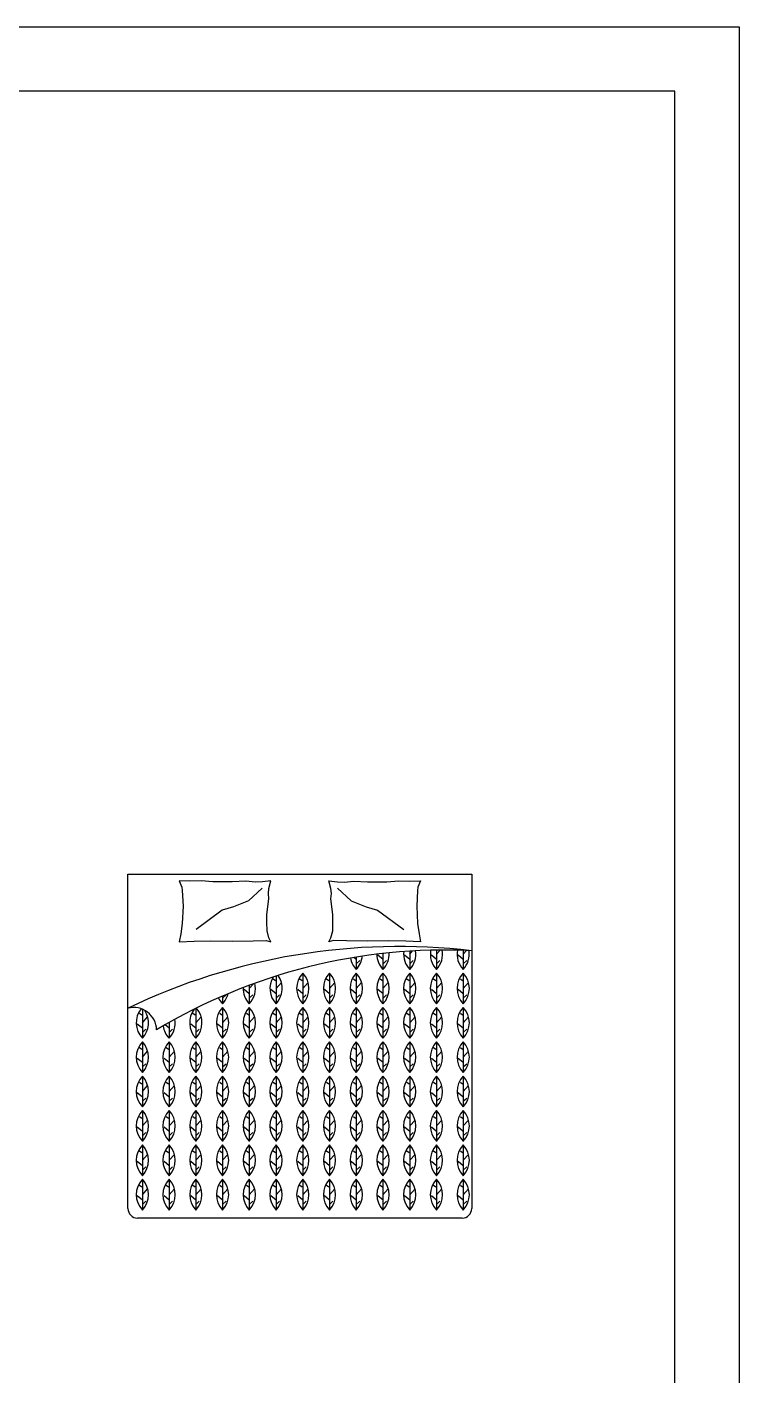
# Model space of a CAD drawing. Header units: inches. Extents: x 11.4 to 53.9, y 13.7 to 38.5.
# Drawn here: x 50.18 to 53.91, y 31.44 to 38.5 of the extents above; entities that cross this region are included whole.
import ezdxf

# ---------------------------------------------------------------- set-up
doc = ezdxf.new("R2010")
doc.units = ezdxf.units.IN
doc.header["$MEASUREMENT"] = 0
doc.layers.add('4', color=4, linetype='Continuous')
doc.layers.add('kadrbm', color=4, linetype='Continuous')

# ---------------------------------------------------------------- blocks, each defined once
blk = doc.blocks.new('kadrbm')
at = {"layer": 'kadrbm', "color": 4}
blk.add_lwpolyline([(0, 0), (0, 24.7972), (21, 24.7972), (21, 0), (0, 0)], close=True, dxfattribs=at)
blk.add_lwpolyline([(20.6631, 0.3257), (20.6631, 24.4603), (0.3369, 24.4603), (0.3369, 0.3257), (20.6631, 0.3257)], dxfattribs=at)

msp = doc.modelspace()

# ---------------------------------------------------------------- linework, layer by layer
at = {"layer": '4'}
for p, q in [((50.7115, 34.0651), (52.5115, 34.0651)), ((50.7115, 32.3151), (50.7115, 34.0651)), ((51.0354, 34.0283), (50.98, 34.0311)), ((50.98, 34.0311), (50.9936, 33.9981)), ((51.0938, 34.0304), (51.0354, 34.0283)), ((51.1554, 34.0263), (51.0938, 34.0304)), ((51.2567, 34.0252), (51.1554, 34.0263)), ((51.3287, 34.0294), (51.2567, 34.0252)), ((51.3788, 34.0242), (51.3287, 34.0294)), ((51.4154, 34.0252), (51.3788, 34.0242)), ((51.46, 34.0311), (51.4154, 34.0252)), ((51.4498, 33.9908), (51.46, 34.0311)), ((51.7631, 34.0311), (51.8077, 34.0252)), ((51.7733, 33.9908), (51.7631, 34.0311)), ((51.8077, 34.0252), (51.8443, 34.0242)), ((51.8443, 34.0242), (51.8944, 34.0294)), ((51.8944, 34.0294), (51.9664, 34.0252)), ((51.9664, 34.0252), (52.0677, 34.0263)), ((52.0677, 34.0263), (52.1293, 34.0304)), ((52.1293, 34.0304), (52.1877, 34.0283)), ((52.1877, 34.0283), (52.2431, 34.0311)), ((52.2431, 34.0311), (52.2295, 33.9981)), ((52.5115, 34.0651), (52.5115, 32.3151)), ((50.9936, 33.9981), (50.9957, 33.9804)), ((50.9957, 33.9804), (50.9999, 33.8979)), ((51.414, 33.9919), (51.3422, 33.9267)), ((51.4467, 33.9647), (51.4498, 33.9908)), ((51.4488, 33.9365), (51.4467, 33.9647)), ((51.7764, 33.9647), (51.7733, 33.9908)), ((51.7743, 33.9365), (51.7764, 33.9647)), ((51.8091, 33.9919), (51.8809, 33.9267)), ((52.2274, 33.9804), (52.2232, 33.8979)), ((52.2295, 33.9981), (52.2274, 33.9804)), ((50.9999, 33.8979), (50.9957, 33.8072)), ((51.2051, 33.8778), (51.0681, 33.7767)), ((51.2639, 33.8941), (51.2051, 33.8778)), ((51.3422, 33.9267), (51.2639, 33.8941)), ((51.4383, 33.8531), (51.4446, 33.8958)), ((51.4446, 33.8958), (51.4488, 33.9365)), ((51.7785, 33.8958), (51.7743, 33.9365)), ((51.7848, 33.8531), (51.7785, 33.8958)), ((51.8809, 33.9267), (51.9592, 33.8941)), ((51.9592, 33.8941), (52.018, 33.8778)), ((52.018, 33.8778), (52.155, 33.7767)), ((52.2232, 33.8979), (52.2274, 33.8072)), ((50.9957, 33.8072), (50.9874, 33.7539)), ((51.4383, 33.8145), (51.4383, 33.8531)), ((51.4394, 33.7686), (51.4383, 33.8145)), ((51.7837, 33.7686), (51.7848, 33.8145)), ((51.7848, 33.8145), (51.7848, 33.8531)), ((52.2274, 33.8072), (52.2357, 33.7539)), ((50.9874, 33.7539), (50.98, 33.7111)), ((51.4498, 33.732), (51.4394, 33.7686)), ((51.7733, 33.732), (51.7837, 33.7686)), ((52.2357, 33.7539), (52.2431, 33.7111)), ((50.98, 33.7111), (51.0573, 33.7143)), ((51.0573, 33.7143), (51.145, 33.7164)), ((51.145, 33.7164), (51.2567, 33.7153)), ((51.2567, 33.7153), (51.3673, 33.7164)), ((51.3673, 33.7164), (51.4352, 33.7185)), ((51.4352, 33.7185), (51.46, 33.7111)), ((51.46, 33.7111), (51.4498, 33.732)), ((51.7631, 33.7111), (51.7733, 33.732)), ((51.7879, 33.7185), (51.7631, 33.7111)), ((51.8558, 33.7164), (51.7879, 33.7185)), ((51.9664, 33.7153), (51.8558, 33.7164)), ((52.0781, 33.7164), (51.9664, 33.7153)), ((52.1658, 33.7143), (52.0781, 33.7164)), ((52.2431, 33.7111), (52.1658, 33.7143)), ((52.3267, 33.6476), (52.3454, 33.6684)), ((52.3267, 33.6682), (52.3267, 33.5669)), ((52.4667, 33.6669), (52.4667, 33.5669)), ((52.4667, 33.6476), (52.4836, 33.6663)), ((51.9068, 33.6188), (51.8939, 33.6296)), ((51.9067, 33.6316), (51.9067, 33.5669)), ((51.9068, 33.5964), (51.9249, 33.6134)), ((52.0468, 33.6188), (52.0201, 33.6412)), ((52.0467, 33.6476), (52.0497, 33.6509)), ((52.0467, 33.6506), (52.0467, 33.5669)), ((52.0468, 33.5964), (52.0649, 33.6134)), ((52.1868, 33.6188), (52.1601, 33.6412)), ((52.1867, 33.6476), (52.2011, 33.6636)), ((52.1867, 33.6628), (52.1867, 33.5669)), ((52.1868, 33.5964), (52.2049, 33.6134)), ((52.3268, 33.6188), (52.3001, 33.6412)), ((52.3268, 33.5964), (52.3449, 33.6134)), ((52.4668, 33.6188), (52.4401, 33.6412)), ((52.4668, 33.5964), (52.4849, 33.6134)), ((51.4867, 33.5322), (51.4867, 33.3869)), ((51.6267, 33.5482), (51.6267, 33.3869)), ((51.7667, 33.5482), (51.7667, 33.3869)), ((51.9067, 33.5482), (51.9067, 33.3869)), ((52.0467, 33.5482), (52.0467, 33.3869)), ((52.1867, 33.5482), (52.1867, 33.3869)), ((52.3267, 33.5482), (52.3267, 33.3869)), ((52.4667, 33.5482), (52.4667, 33.3869)), ((51.3468, 33.4388), (51.3201, 33.4612)), ((51.3467, 33.4676), (51.3688, 33.4922)), ((51.3467, 33.4841), (51.3467, 33.3869)), ((51.4868, 33.4388), (51.4601, 33.4612)), ((51.4836, 33.5071), (51.4718, 33.5156)), ((51.4867, 33.4676), (51.5145, 33.4986)), ((51.6268, 33.4388), (51.6001, 33.4612)), ((51.6236, 33.5071), (51.6118, 33.5156)), ((51.6267, 33.4676), (51.6545, 33.4986)), ((51.7668, 33.4388), (51.7401, 33.4612)), ((51.7636, 33.5071), (51.7518, 33.5156)), ((51.7667, 33.4676), (51.7945, 33.4986)), ((51.9068, 33.4388), (51.8801, 33.4612)), ((51.9036, 33.5071), (51.8918, 33.5156)), ((51.9067, 33.4676), (51.9345, 33.4986)), ((52.0468, 33.4388), (52.0201, 33.4612)), ((52.0436, 33.5071), (52.0318, 33.5156)), ((52.0467, 33.4676), (52.0745, 33.4986)), ((52.1868, 33.4388), (52.1601, 33.4612)), ((52.1836, 33.5071), (52.1718, 33.5156)), ((52.1867, 33.4676), (52.2145, 33.4986)), ((52.3268, 33.4388), (52.3001, 33.4612)), ((52.3236, 33.5071), (52.3118, 33.5156)), ((52.3267, 33.4676), (52.3545, 33.4986)), ((52.4668, 33.4388), (52.4401, 33.4612)), ((52.4636, 33.5071), (52.4518, 33.5156)), ((52.4667, 33.4676), (52.4945, 33.4986)), ((51.2067, 33.4278), (51.2067, 33.3869)), ((51.2068, 33.4164), (51.2249, 33.4334)), ((51.3468, 33.4164), (51.3649, 33.4334)), ((51.4868, 33.4164), (51.5049, 33.4334)), ((51.6268, 33.4164), (51.6449, 33.4334)), ((51.7668, 33.4164), (51.7849, 33.4334)), ((51.9068, 33.4164), (51.9249, 33.4334)), ((52.0468, 33.4164), (52.0649, 33.4334)), ((52.1868, 33.4164), (52.2049, 33.4334)), ((52.3268, 33.4164), (52.3449, 33.4334)), ((52.4668, 33.4164), (52.4849, 33.4334)), ((50.7836, 33.3271), (50.7718, 33.3356)), ((50.7867, 33.3584), (50.7867, 33.2069)), ((50.7867, 33.2876), (50.8145, 33.3186)), ((51.0636, 33.3271), (51.0518, 33.3356)), ((51.0667, 33.3628), (51.0667, 33.2069)), ((51.0667, 33.2876), (51.0945, 33.3186)), ((51.2036, 33.3271), (51.1918, 33.3356)), ((51.2067, 33.3682), (51.2067, 33.2069)), ((51.2067, 33.2876), (51.2345, 33.3186)), ((51.3436, 33.3271), (51.3318, 33.3356)), ((51.3467, 33.3682), (51.3467, 33.2069)), ((51.3467, 33.2876), (51.3745, 33.3186)), ((51.4836, 33.3271), (51.4718, 33.3356)), ((51.4867, 33.3682), (51.4867, 33.2069)), ((51.4867, 33.2876), (51.5145, 33.3186)), ((51.6236, 33.3271), (51.6118, 33.3356)), ((51.6267, 33.3682), (51.6267, 33.2069)), ((51.6267, 33.2876), (51.6545, 33.3186)), ((51.7636, 33.3271), (51.7518, 33.3356)), ((51.7667, 33.3682), (51.7667, 33.2069)), ((51.7667, 33.2876), (51.7945, 33.3186)), ((51.9036, 33.3271), (51.8918, 33.3356)), ((51.9067, 33.3682), (51.9067, 33.2069)), ((51.9067, 33.2876), (51.9345, 33.3186)), ((52.0436, 33.3271), (52.0318, 33.3356)), ((52.0467, 33.3682), (52.0467, 33.2069)), ((52.0467, 33.2876), (52.0745, 33.3186)), ((52.1836, 33.3271), (52.1718, 33.3356)), ((52.1867, 33.3682), (52.1867, 33.2069)), ((52.1867, 33.2876), (52.2145, 33.3186)), ((52.3236, 33.3271), (52.3118, 33.3356)), ((52.3267, 33.3682), (52.3267, 33.2069)), ((52.3267, 33.2876), (52.3545, 33.3186)), ((52.4636, 33.3271), (52.4518, 33.3356)), ((52.4667, 33.3682), (52.4667, 33.2069)), ((52.4667, 33.2876), (52.4945, 33.3186)), ((50.7868, 33.2588), (50.7601, 33.2812)), ((50.7868, 33.2364), (50.8049, 33.2534)), ((50.9268, 33.2588), (50.9056, 33.2765)), ((50.9267, 33.2876), (50.9286, 33.2897)), ((50.9267, 33.2886), (50.9267, 33.2069)), ((50.9268, 33.2364), (50.9449, 33.2534)), ((51.0668, 33.2588), (51.0401, 33.2812)), ((51.0668, 33.2364), (51.0849, 33.2534)), ((51.2068, 33.2588), (51.1801, 33.2812)), ((51.2068, 33.2364), (51.2249, 33.2534)), ((51.3468, 33.2588), (51.3201, 33.2812)), ((51.3468, 33.2364), (51.3649, 33.2534)), ((51.4868, 33.2588), (51.4601, 33.2812)), ((51.4868, 33.2364), (51.5049, 33.2534)), ((51.6268, 33.2588), (51.6001, 33.2812)), ((51.6268, 33.2364), (51.6449, 33.2534)), ((51.7668, 33.2588), (51.7401, 33.2812)), ((51.7668, 33.2364), (51.7849, 33.2534)), ((51.9068, 33.2588), (51.8801, 33.2812)), ((51.9068, 33.2364), (51.9249, 33.2534)), ((52.0468, 33.2588), (52.0201, 33.2812)), ((52.0468, 33.2364), (52.0649, 33.2534)), ((52.1868, 33.2588), (52.1601, 33.2812)), ((52.1868, 33.2364), (52.2049, 33.2534)), ((52.3268, 33.2588), (52.3001, 33.2812)), ((52.3268, 33.2364), (52.3449, 33.2534)), ((52.4668, 33.2588), (52.4401, 33.2812)), ((52.4668, 33.2364), (52.4849, 33.2534)), ((50.7867, 33.1882), (50.7867, 33.0269)), ((50.9267, 33.1882), (50.9267, 33.0269)), ((51.0667, 33.1882), (51.0667, 33.0269)), ((51.2067, 33.1882), (51.2067, 33.0269)), ((51.3467, 33.1882), (51.3467, 33.0269)), ((51.4867, 33.1882), (51.4867, 33.0269)), ((51.6267, 33.1882), (51.6267, 33.0269)), ((51.7667, 33.1882), (51.7667, 33.0269)), ((51.9067, 33.1882), (51.9067, 33.0269)), ((52.0467, 33.1882), (52.0467, 33.0269)), ((52.1867, 33.1882), (52.1867, 33.0269)), ((52.3267, 33.1882), (52.3267, 33.0269)), ((52.4667, 33.1882), (52.4667, 33.0269)), ((50.7868, 33.0788), (50.7601, 33.1012)), ((50.7836, 33.1471), (50.7718, 33.1556)), ((50.7867, 33.1076), (50.8145, 33.1386)), ((50.9268, 33.0788), (50.9001, 33.1012)), ((50.9236, 33.1471), (50.9118, 33.1556)), ((50.9267, 33.1076), (50.9545, 33.1386)), ((51.0668, 33.0788), (51.0401, 33.1012)), ((51.0636, 33.1471), (51.0518, 33.1556)), ((51.0667, 33.1076), (51.0945, 33.1386)), ((51.2068, 33.0788), (51.1801, 33.1012)), ((51.2036, 33.1471), (51.1918, 33.1556)), ((51.2067, 33.1076), (51.2345, 33.1386)), ((51.3468, 33.0788), (51.3201, 33.1012)), ((51.3436, 33.1471), (51.3318, 33.1556)), ((51.3467, 33.1076), (51.3745, 33.1386)), ((51.4868, 33.0788), (51.4601, 33.1012)), ((51.4836, 33.1471), (51.4718, 33.1556)), ((51.4867, 33.1076), (51.5145, 33.1386)), ((51.6268, 33.0788), (51.6001, 33.1012)), ((51.6236, 33.1471), (51.6118, 33.1556)), ((51.6267, 33.1076), (51.6545, 33.1386)), ((51.7668, 33.0788), (51.7401, 33.1012)), ((51.7636, 33.1471), (51.7518, 33.1556)), ((51.7667, 33.1076), (51.7945, 33.1386)), ((51.9068, 33.0788), (51.8801, 33.1012)), ((51.9036, 33.1471), (51.8918, 33.1556)), ((51.9067, 33.1076), (51.9345, 33.1386)), ((52.0468, 33.0788), (52.0201, 33.1012)), ((52.0436, 33.1471), (52.0318, 33.1556)), ((52.0467, 33.1076), (52.0745, 33.1386)), ((52.1868, 33.0788), (52.1601, 33.1012)), ((52.1836, 33.1471), (52.1718, 33.1556)), ((52.1867, 33.1076), (52.2145, 33.1386)), ((52.3268, 33.0788), (52.3001, 33.1012)), ((52.3236, 33.1471), (52.3118, 33.1556)), ((52.3267, 33.1076), (52.3545, 33.1386)), ((52.4668, 33.0788), (52.4401, 33.1012)), ((52.4636, 33.1471), (52.4518, 33.1556)), ((52.4667, 33.1076), (52.4945, 33.1386)), ((50.7868, 33.0564), (50.8049, 33.0734)), ((50.9268, 33.0564), (50.9449, 33.0734)), ((51.0668, 33.0564), (51.0849, 33.0734)), ((51.2068, 33.0564), (51.2249, 33.0734)), ((51.3468, 33.0564), (51.3649, 33.0734)), ((51.4868, 33.0564), (51.5049, 33.0734)), ((51.6268, 33.0564), (51.6449, 33.0734)), ((51.7668, 33.0564), (51.7849, 33.0734)), ((51.9068, 33.0564), (51.9249, 33.0734)), ((52.0468, 33.0564), (52.0649, 33.0734)), ((52.1868, 33.0564), (52.2049, 33.0734)), ((52.3268, 33.0564), (52.3449, 33.0734)), ((52.4668, 33.0564), (52.4849, 33.0734)), ((50.7836, 32.9671), (50.7718, 32.9756)), ((50.7867, 33.0082), (50.7867, 32.8469)), ((50.9236, 32.9671), (50.9118, 32.9756)), ((50.9267, 33.0082), (50.9267, 32.8469)), ((51.0636, 32.9671), (51.0518, 32.9756)), ((51.0667, 33.0082), (51.0667, 32.8469)), ((51.2036, 32.9671), (51.1918, 32.9756)), ((51.2067, 33.0082), (51.2067, 32.8469)), ((51.3436, 32.9671), (51.3318, 32.9756)), ((51.3467, 33.0082), (51.3467, 32.8469)), ((51.4836, 32.9671), (51.4718, 32.9756)), ((51.4867, 33.0082), (51.4867, 32.8469)), ((51.6236, 32.9671), (51.6118, 32.9756)), ((51.6267, 33.0082), (51.6267, 32.8469)), ((51.7636, 32.9671), (51.7518, 32.9756)), ((51.7667, 33.0082), (51.7667, 32.8469)), ((51.9036, 32.9671), (51.8918, 32.9756)), ((51.9067, 33.0082), (51.9067, 32.8469)), ((52.0436, 32.9671), (52.0318, 32.9756)), ((52.0467, 33.0082), (52.0467, 32.8469)), ((52.1836, 32.9671), (52.1718, 32.9756)), ((52.1867, 33.0082), (52.1867, 32.8469)), ((52.3236, 32.9671), (52.3118, 32.9756)), ((52.3267, 33.0082), (52.3267, 32.8469)), ((52.4636, 32.9671), (52.4518, 32.9756)), ((52.4667, 33.0082), (52.4667, 32.8469)), ((50.7868, 32.8988), (50.7601, 32.9212)), ((50.7867, 32.9276), (50.8145, 32.9586)), ((50.7868, 32.8764), (50.8049, 32.8934)), ((50.9268, 32.8988), (50.9001, 32.9212)), ((50.9267, 32.9276), (50.9545, 32.9586)), ((50.9268, 32.8764), (50.9449, 32.8934)), ((51.0668, 32.8988), (51.0401, 32.9212)), ((51.0667, 32.9276), (51.0945, 32.9586)), ((51.0668, 32.8764), (51.0849, 32.8934)), ((51.2068, 32.8988), (51.1801, 32.9212)), ((51.2067, 32.9276), (51.2345, 32.9586)), ((51.2068, 32.8764), (51.2249, 32.8934)), ((51.3468, 32.8988), (51.3201, 32.9212)), ((51.3467, 32.9276), (51.3745, 32.9586)), ((51.3468, 32.8764), (51.3649, 32.8934)), ((51.4868, 32.8988), (51.4601, 32.9212)), ((51.4867, 32.9276), (51.5145, 32.9586)), ((51.4868, 32.8764), (51.5049, 32.8934)), ((51.6268, 32.8988), (51.6001, 32.9212)), ((51.6267, 32.9276), (51.6545, 32.9586)), ((51.6268, 32.8764), (51.6449, 32.8934)), ((51.7668, 32.8988), (51.7401, 32.9212)), ((51.7667, 32.9276), (51.7945, 32.9586)), ((51.7668, 32.8764), (51.7849, 32.8934)), ((51.9068, 32.8988), (51.8801, 32.9212)), ((51.9067, 32.9276), (51.9345, 32.9586)), ((51.9068, 32.8764), (51.9249, 32.8934)), ((52.0468, 32.8988), (52.0201, 32.9212)), ((52.0467, 32.9276), (52.0745, 32.9586)), ((52.0468, 32.8764), (52.0649, 32.8934)), ((52.1868, 32.8988), (52.1601, 32.9212)), ((52.1867, 32.9276), (52.2145, 32.9586)), ((52.1868, 32.8764), (52.2049, 32.8934)), ((52.3268, 32.8988), (52.3001, 32.9212)), ((52.3267, 32.9276), (52.3545, 32.9586)), ((52.3268, 32.8764), (52.3449, 32.8934)), ((52.4668, 32.8988), (52.4401, 32.9212)), ((52.4667, 32.9276), (52.4945, 32.9586)), ((52.4668, 32.8764), (52.4849, 32.8934)), ((50.7867, 32.8282), (50.7867, 32.6669)), ((50.9267, 32.8282), (50.9267, 32.6669)), ((51.0667, 32.8282), (51.0667, 32.6669)), ((51.2067, 32.8282), (51.2067, 32.6669)), ((51.3467, 32.8282), (51.3467, 32.6669)), ((51.4867, 32.8282), (51.4867, 32.6669)), ((51.6267, 32.8282), (51.6267, 32.6669)), ((51.7667, 32.8282), (51.7667, 32.6669)), ((51.9067, 32.8282), (51.9067, 32.6669)), ((52.0467, 32.8282), (52.0467, 32.6669)), ((52.1867, 32.8282), (52.1867, 32.6669)), ((52.3267, 32.8282), (52.3267, 32.6669)), ((52.4667, 32.8282), (52.4667, 32.6669)), ((50.7836, 32.7871), (50.7718, 32.7956)), ((50.7867, 32.7476), (50.8145, 32.7786)), ((50.9236, 32.7871), (50.9118, 32.7956)), ((50.9267, 32.7476), (50.9545, 32.7786)), ((51.0636, 32.7871), (51.0518, 32.7956)), ((51.0667, 32.7476), (51.0945, 32.7786)), ((51.2036, 32.7871), (51.1918, 32.7956)), ((51.2067, 32.7476), (51.2345, 32.7786)), ((51.3436, 32.7871), (51.3318, 32.7956)), ((51.3467, 32.7476), (51.3745, 32.7786)), ((51.4836, 32.7871), (51.4718, 32.7956)), ((51.4867, 32.7476), (51.5145, 32.7786)), ((51.6236, 32.7871), (51.6118, 32.7956)), ((51.6267, 32.7476), (51.6545, 32.7786)), ((51.7636, 32.7871), (51.7518, 32.7956)), ((51.7667, 32.7476), (51.7945, 32.7786)), ((51.9036, 32.7871), (51.8918, 32.7956)), ((51.9067, 32.7476), (51.9345, 32.7786)), ((52.0436, 32.7871), (52.0318, 32.7956)), ((52.0467, 32.7476), (52.0745, 32.7786)), ((52.1836, 32.7871), (52.1718, 32.7956)), ((52.1867, 32.7476), (52.2145, 32.7786)), ((52.3236, 32.7871), (52.3118, 32.7956)), ((52.3267, 32.7476), (52.3545, 32.7786)), ((52.4636, 32.7871), (52.4518, 32.7956)), ((52.4667, 32.7476), (52.4945, 32.7786)), ((50.7868, 32.7188), (50.7601, 32.7412)), ((50.7868, 32.6964), (50.8049, 32.7134)), ((50.9268, 32.7188), (50.9001, 32.7412)), ((50.9268, 32.6964), (50.9449, 32.7134)), ((51.0668, 32.7188), (51.0401, 32.7412)), ((51.0668, 32.6964), (51.0849, 32.7134)), ((51.2068, 32.7188), (51.1801, 32.7412)), ((51.2068, 32.6964), (51.2249, 32.7134)), ((51.3468, 32.7188), (51.3201, 32.7412)), ((51.3468, 32.6964), (51.3649, 32.7134)), ((51.4868, 32.7188), (51.4601, 32.7412)), ((51.4868, 32.6964), (51.5049, 32.7134)), ((51.6268, 32.7188), (51.6001, 32.7412)), ((51.6268, 32.6964), (51.6449, 32.7134)), ((51.7668, 32.7188), (51.7401, 32.7412)), ((51.7668, 32.6964), (51.7849, 32.7134)), ((51.9068, 32.7188), (51.8801, 32.7412)), ((51.9068, 32.6964), (51.9249, 32.7134)), ((52.0468, 32.7188), (52.0201, 32.7412)), ((52.0468, 32.6964), (52.0649, 32.7134)), ((52.1868, 32.7188), (52.1601, 32.7412)), ((52.1868, 32.6964), (52.2049, 32.7134)), ((52.3268, 32.7188), (52.3001, 32.7412)), ((52.3268, 32.6964), (52.3449, 32.7134)), ((52.4668, 32.7188), (52.4401, 32.7412)), ((52.4668, 32.6964), (52.4849, 32.7134)), ((50.7836, 32.6071), (50.7718, 32.6156)), ((50.7867, 32.6482), (50.7867, 32.4869)), ((50.9236, 32.6071), (50.9118, 32.6156)), ((50.9267, 32.6482), (50.9267, 32.4869)), ((51.0636, 32.6071), (51.0518, 32.6156)), ((51.0667, 32.6482), (51.0667, 32.4869)), ((51.2036, 32.6071), (51.1918, 32.6156)), ((51.2067, 32.6482), (51.2067, 32.4869)), ((51.3436, 32.6071), (51.3318, 32.6156)), ((51.3467, 32.6482), (51.3467, 32.4869)), ((51.4836, 32.6071), (51.4718, 32.6156)), ((51.4867, 32.6482), (51.4867, 32.4869)), ((51.6236, 32.6071), (51.6118, 32.6156)), ((51.6267, 32.6482), (51.6267, 32.4869)), ((51.7636, 32.6071), (51.7518, 32.6156)), ((51.7667, 32.6482), (51.7667, 32.4869)), ((51.9036, 32.6071), (51.8918, 32.6156)), ((51.9067, 32.6482), (51.9067, 32.4869)), ((52.0436, 32.6071), (52.0318, 32.6156)), ((52.0467, 32.6482), (52.0467, 32.4869)), ((52.1836, 32.6071), (52.1718, 32.6156)), ((52.1867, 32.6482), (52.1867, 32.4869)), ((52.3236, 32.6071), (52.3118, 32.6156)), ((52.3267, 32.6482), (52.3267, 32.4869)), ((52.4636, 32.6071), (52.4518, 32.6156)), ((52.4667, 32.6482), (52.4667, 32.4869)), ((50.7868, 32.5388), (50.7601, 32.5612)), ((50.7867, 32.5676), (50.8145, 32.5986)), ((50.9268, 32.5388), (50.9001, 32.5612)), ((50.9267, 32.5676), (50.9545, 32.5986)), ((51.0668, 32.5388), (51.0401, 32.5612)), ((51.0667, 32.5676), (51.0945, 32.5986)), ((51.2068, 32.5388), (51.1801, 32.5612)), ((51.2067, 32.5676), (51.2345, 32.5986)), ((51.3468, 32.5388), (51.3201, 32.5612)), ((51.3467, 32.5676), (51.3745, 32.5986)), ((51.4868, 32.5388), (51.4601, 32.5612)), ((51.4867, 32.5676), (51.5145, 32.5986)), ((51.6268, 32.5388), (51.6001, 32.5612)), ((51.6267, 32.5676), (51.6545, 32.5986)), ((51.7668, 32.5388), (51.7401, 32.5612)), ((51.7667, 32.5676), (51.7945, 32.5986)), ((51.9068, 32.5388), (51.8801, 32.5612)), ((51.9067, 32.5676), (51.9345, 32.5986)), ((52.0468, 32.5388), (52.0201, 32.5612)), ((52.0467, 32.5676), (52.0745, 32.5986)), ((52.1868, 32.5388), (52.1601, 32.5612)), ((52.1867, 32.5676), (52.2145, 32.5986)), ((52.3268, 32.5388), (52.3001, 32.5612)), ((52.3267, 32.5676), (52.3545, 32.5986)), ((52.4668, 32.5388), (52.4401, 32.5612)), ((52.4667, 32.5676), (52.4945, 32.5986)), ((50.7867, 32.4682), (50.7867, 32.3069)), ((50.7868, 32.5164), (50.8049, 32.5334)), ((50.9267, 32.4682), (50.9267, 32.3069)), ((50.9268, 32.5164), (50.9449, 32.5334)), ((51.0667, 32.4682), (51.0667, 32.3069)), ((51.0668, 32.5164), (51.0849, 32.5334)), ((51.2067, 32.4682), (51.2067, 32.3069)), ((51.2068, 32.5164), (51.2249, 32.5334)), ((51.3467, 32.4682), (51.3467, 32.3069)), ((51.3468, 32.5164), (51.3649, 32.5334)), ((51.4867, 32.4682), (51.4867, 32.3069)), ((51.4868, 32.5164), (51.5049, 32.5334)), ((51.6267, 32.4682), (51.6267, 32.3069)), ((51.6268, 32.5164), (51.6449, 32.5334)), ((51.7667, 32.4682), (51.7667, 32.3069)), ((51.7668, 32.5164), (51.7849, 32.5334)), ((51.9067, 32.4682), (51.9067, 32.3069)), ((51.9068, 32.5164), (51.9249, 32.5334)), ((52.0467, 32.4682), (52.0467, 32.3069)), ((52.0468, 32.5164), (52.0649, 32.5334)), ((52.1867, 32.4682), (52.1867, 32.3069)), ((52.1868, 32.5164), (52.2049, 32.5334)), ((52.3267, 32.4682), (52.3267, 32.3069)), ((52.3268, 32.5164), (52.3449, 32.5334)), ((52.4667, 32.4682), (52.4667, 32.3069)), ((52.4668, 32.5164), (52.4849, 32.5334)), ((50.7836, 32.4271), (50.7718, 32.4356)), ((50.7867, 32.3876), (50.8145, 32.4186)), ((50.9236, 32.4271), (50.9118, 32.4356)), ((50.9267, 32.3876), (50.9545, 32.4186)), ((51.0636, 32.4271), (51.0518, 32.4356)), ((51.0667, 32.3876), (51.0945, 32.4186)), ((51.2036, 32.4271), (51.1918, 32.4356)), ((51.2067, 32.3876), (51.2345, 32.4186)), ((51.3436, 32.4271), (51.3318, 32.4356)), ((51.3467, 32.3876), (51.3745, 32.4186)), ((51.4836, 32.4271), (51.4718, 32.4356)), ((51.4867, 32.3876), (51.5145, 32.4186)), ((51.6236, 32.4271), (51.6118, 32.4356)), ((51.6267, 32.3876), (51.6545, 32.4186)), ((51.7636, 32.4271), (51.7518, 32.4356)), ((51.7667, 32.3876), (51.7945, 32.4186)), ((51.9036, 32.4271), (51.8918, 32.4356)), ((51.9067, 32.3876), (51.9345, 32.4186)), ((52.0436, 32.4271), (52.0318, 32.4356)), ((52.0467, 32.3876), (52.0745, 32.4186)), ((52.1836, 32.4271), (52.1718, 32.4356)), ((52.1867, 32.3876), (52.2145, 32.4186)), ((52.3236, 32.4271), (52.3118, 32.4356)), ((52.3267, 32.3876), (52.3545, 32.4186)), ((52.4636, 32.4271), (52.4518, 32.4356)), ((52.4667, 32.3876), (52.4945, 32.4186)), ((50.7868, 32.3588), (50.7601, 32.3812)), ((50.7868, 32.3364), (50.8049, 32.3534)), ((50.9268, 32.3588), (50.9001, 32.3812)), ((50.9268, 32.3364), (50.9449, 32.3534)), ((51.0668, 32.3588), (51.0401, 32.3812)), ((51.0668, 32.3364), (51.0849, 32.3534)), ((51.2068, 32.3588), (51.1801, 32.3812)), ((51.2068, 32.3364), (51.2249, 32.3534)), ((51.3468, 32.3588), (51.3201, 32.3812)), ((51.3468, 32.3364), (51.3649, 32.3534)), ((51.4868, 32.3588), (51.4601, 32.3812)), ((51.4868, 32.3364), (51.5049, 32.3534)), ((51.6268, 32.3588), (51.6001, 32.3812)), ((51.6268, 32.3364), (51.6449, 32.3534)), ((51.7668, 32.3588), (51.7401, 32.3812)), ((51.7668, 32.3364), (51.7849, 32.3534)), ((51.9068, 32.3588), (51.8801, 32.3812)), ((51.9068, 32.3364), (51.9249, 32.3534)), ((52.0468, 32.3588), (52.0201, 32.3812)), ((52.0468, 32.3364), (52.0649, 32.3534)), ((52.1868, 32.3588), (52.1601, 32.3812)), ((52.1868, 32.3364), (52.2049, 32.3534)), ((52.3268, 32.3588), (52.3001, 32.3812)), ((52.3268, 32.3364), (52.3449, 32.3534)), ((52.4668, 32.3588), (52.4401, 32.3812)), ((52.4668, 32.3364), (52.4849, 32.3534)), ((52.4615, 32.2651), (50.7615, 32.2651))]:
    msp.add_line(p, q, dxfattribs=at)
for centre, radius, start, end in [((52.1324, 30.4003), 3.2868, 83.37529, 115.61275), ((52.3704, 30.7355), 2.933, 87.24162, 120.96008), ((52.4114, 33.6476), 0.1169, 170.14854, 223.60282), ((52.242, 33.6476), 0.1169, 316.39718, 10.30395), ((52.5514, 33.6476), 0.1169, 170.04849, 223.60282), ((52.382, 33.6476), 0.1169, 316.39718, 8.94884), ((51.9914, 33.6476), 0.1169, 190.32934, 223.60282), ((51.822, 33.6476), 0.1169, 316.39718, 354.58303), ((52.1314, 33.6476), 0.1169, 180.35976, 223.60282), ((51.962, 33.6476), 0.1169, 316.39718, 3.1435), ((52.2714, 33.6476), 0.1169, 173.59798, 223.60282), ((52.102, 33.6476), 0.1169, 316.39718, 8.34423), ((51.5714, 33.4676), 0.1169, 149.37671, 223.60282), ((51.402, 33.4676), 0.1169, 316.39718, 35.52651), ((51.7114, 33.4676), 0.1169, 136.39718, 223.60282), ((51.542, 33.4676), 0.1169, 316.39718, 43.60282), ((51.8514, 33.4676), 0.1169, 136.39718, 223.60282), ((51.682, 33.4676), 0.1169, 316.39718, 43.60282), ((51.9914, 33.4676), 0.1169, 136.39718, 223.60282), ((51.822, 33.4676), 0.1169, 316.39718, 43.60282), ((52.1314, 33.4676), 0.1169, 136.39718, 223.60282), ((51.962, 33.4676), 0.1169, 316.39718, 43.60282), ((52.2714, 33.4676), 0.1169, 136.39718, 223.60282), ((52.102, 33.4676), 0.1169, 316.39718, 43.60282), ((52.4114, 33.4676), 0.1169, 136.39718, 223.60282), ((52.242, 33.4676), 0.1169, 316.39718, 43.60282), ((52.5514, 33.4676), 0.1169, 136.39718, 223.60282), ((52.382, 33.4676), 0.1169, 316.39718, 43.60282), ((51.4314, 33.4676), 0.1169, 177.89437, 223.60282), ((51.262, 33.4676), 0.1169, 316.39718, 13.42406), ((51.2914, 33.4676), 0.1169, 204.85671, 223.60282), ((51.122, 33.4676), 0.1169, 316.39718, 346.42618), ((50.7405, 33.2464), 0.1212, 1.99551, 103.79984), ((50.8714, 33.2876), 0.1169, 141.18458, 223.60282), ((50.702, 33.2876), 0.1169, 316.39718, 33.59572), ((51.1514, 33.2876), 0.1169, 142.43797, 223.60282), ((50.982, 33.2876), 0.1169, 316.39718, 41.15154), ((51.2914, 33.2876), 0.1169, 136.39718, 223.60282), ((51.122, 33.2876), 0.1169, 316.39718, 43.60282), ((51.4314, 33.2876), 0.1169, 136.39718, 223.60282), ((51.262, 33.2876), 0.1169, 316.39718, 43.60282), ((51.5714, 33.2876), 0.1169, 136.39718, 223.60282), ((51.402, 33.2876), 0.1169, 316.39718, 43.60282), ((51.7114, 33.2876), 0.1169, 136.39718, 223.60282), ((51.542, 33.2876), 0.1169, 316.39718, 43.60282), ((51.8514, 33.2876), 0.1169, 136.39718, 223.60282), ((51.682, 33.2876), 0.1169, 316.39718, 43.60282), ((51.9914, 33.2876), 0.1169, 136.39718, 223.60282), ((51.822, 33.2876), 0.1169, 316.39718, 43.60282), ((52.1314, 33.2876), 0.1169, 136.39718, 223.60282), ((51.962, 33.2876), 0.1169, 316.39718, 43.60282), ((52.2714, 33.2876), 0.1169, 136.39718, 223.60282), ((52.102, 33.2876), 0.1169, 316.39718, 43.60282), ((52.4114, 33.2876), 0.1169, 136.39718, 223.60282), ((52.242, 33.2876), 0.1169, 316.39718, 43.60282), ((52.5514, 33.2876), 0.1169, 136.39718, 223.60282), ((52.382, 33.2876), 0.1169, 316.39718, 43.60282), ((51.0114, 33.2876), 0.1169, 188.25084, 223.60282), ((50.842, 33.2876), 0.1169, 316.39718, 8.96207), ((50.8714, 33.1076), 0.1169, 136.39718, 223.60282), ((50.702, 33.1076), 0.1169, 316.39718, 43.60282), ((51.0114, 33.1076), 0.1169, 136.39718, 223.60282), ((50.842, 33.1076), 0.1169, 316.39718, 43.60282), ((51.1514, 33.1076), 0.1169, 136.39718, 223.60282), ((50.982, 33.1076), 0.1169, 316.39718, 43.60282), ((51.2914, 33.1076), 0.1169, 136.39718, 223.60282), ((51.122, 33.1076), 0.1169, 316.39718, 43.60282), ((51.4314, 33.1076), 0.1169, 136.39718, 223.60282), ((51.262, 33.1076), 0.1169, 316.39718, 43.60282), ((51.5714, 33.1076), 0.1169, 136.39718, 223.60282), ((51.402, 33.1076), 0.1169, 316.39718, 43.60282), ((51.7114, 33.1076), 0.1169, 136.39718, 223.60282), ((51.542, 33.1076), 0.1169, 316.39718, 43.60282), ((51.8514, 33.1076), 0.1169, 136.39718, 223.60282), ((51.682, 33.1076), 0.1169, 316.39718, 43.60282), ((51.9914, 33.1076), 0.1169, 136.39718, 223.60282), ((51.822, 33.1076), 0.1169, 316.39718, 43.60282), ((52.1314, 33.1076), 0.1169, 136.39718, 223.60282), ((51.962, 33.1076), 0.1169, 316.39718, 43.60282), ((52.2714, 33.1076), 0.1169, 136.39718, 223.60282), ((52.102, 33.1076), 0.1169, 316.39718, 43.60282), ((52.4114, 33.1076), 0.1169, 136.39718, 223.60282), ((52.242, 33.1076), 0.1169, 316.39718, 43.60282), ((52.5514, 33.1076), 0.1169, 136.39718, 223.60282), ((52.382, 33.1076), 0.1169, 316.39718, 43.60282), ((50.8714, 32.9276), 0.1169, 136.39718, 223.60282), ((50.702, 32.9276), 0.1169, 316.39718, 43.60282), ((51.0114, 32.9276), 0.1169, 136.39718, 223.60282), ((50.842, 32.9276), 0.1169, 316.39718, 43.60282), ((51.1514, 32.9276), 0.1169, 136.39718, 223.60282), ((50.982, 32.9276), 0.1169, 316.39718, 43.60282), ((51.2914, 32.9276), 0.1169, 136.39718, 223.60282), ((51.122, 32.9276), 0.1169, 316.39718, 43.60282), ((51.4314, 32.9276), 0.1169, 136.39718, 223.60282), ((51.262, 32.9276), 0.1169, 316.39718, 43.60282), ((51.5714, 32.9276), 0.1169, 136.39718, 223.60282), ((51.402, 32.9276), 0.1169, 316.39718, 43.60282), ((51.7114, 32.9276), 0.1169, 136.39718, 223.60282), ((51.542, 32.9276), 0.1169, 316.39718, 43.60282), ((51.8514, 32.9276), 0.1169, 136.39718, 223.60282), ((51.682, 32.9276), 0.1169, 316.39718, 43.60282), ((51.9914, 32.9276), 0.1169, 136.39718, 223.60282), ((51.822, 32.9276), 0.1169, 316.39718, 43.60282), ((52.1314, 32.9276), 0.1169, 136.39718, 223.60282), ((51.962, 32.9276), 0.1169, 316.39718, 43.60282), ((52.2714, 32.9276), 0.1169, 136.39718, 223.60282), ((52.102, 32.9276), 0.1169, 316.39718, 43.60282), ((52.4114, 32.9276), 0.1169, 136.39718, 223.60282), ((52.242, 32.9276), 0.1169, 316.39718, 43.60282), ((52.5514, 32.9276), 0.1169, 136.39718, 223.60282), ((52.382, 32.9276), 0.1169, 316.39718, 43.60282), ((50.8714, 32.7476), 0.1169, 136.39718, 223.60282), ((50.702, 32.7476), 0.1169, 316.39718, 43.60282), ((51.0114, 32.7476), 0.1169, 136.39718, 223.60282), ((50.842, 32.7476), 0.1169, 316.39718, 43.60282), ((51.1514, 32.7476), 0.1169, 136.39718, 223.60282), ((50.982, 32.7476), 0.1169, 316.39718, 43.60282), ((51.2914, 32.7476), 0.1169, 136.39718, 223.60282), ((51.122, 32.7476), 0.1169, 316.39718, 43.60282), ((51.4314, 32.7476), 0.1169, 136.39718, 223.60282), ((51.262, 32.7476), 0.1169, 316.39718, 43.60282), ((51.5714, 32.7476), 0.1169, 136.39718, 223.60282), ((51.402, 32.7476), 0.1169, 316.39718, 43.60282), ((51.7114, 32.7476), 0.1169, 136.39718, 223.60282), ((51.542, 32.7476), 0.1169, 316.39718, 43.60282), ((51.8514, 32.7476), 0.1169, 136.39718, 223.60282), ((51.682, 32.7476), 0.1169, 316.39718, 43.60282), ((51.9914, 32.7476), 0.1169, 136.39718, 223.60282), ((51.822, 32.7476), 0.1169, 316.39718, 43.60282), ((52.1314, 32.7476), 0.1169, 136.39718, 223.60282), ((51.962, 32.7476), 0.1169, 316.39718, 43.60282), ((52.2714, 32.7476), 0.1169, 136.39718, 223.60282), ((52.102, 32.7476), 0.1169, 316.39718, 43.60282), ((52.4114, 32.7476), 0.1169, 136.39718, 223.60282), ((52.242, 32.7476), 0.1169, 316.39718, 43.60282), ((52.5514, 32.7476), 0.1169, 136.39718, 223.60282), ((52.382, 32.7476), 0.1169, 316.39718, 43.60282), ((50.8714, 32.5676), 0.1169, 136.39718, 223.60282), ((50.702, 32.5676), 0.1169, 316.39718, 43.60282), ((51.0114, 32.5676), 0.1169, 136.39718, 223.60282), ((50.842, 32.5676), 0.1169, 316.39718, 43.60282), ((51.1514, 32.5676), 0.1169, 136.39718, 223.60282), ((50.982, 32.5676), 0.1169, 316.39718, 43.60282), ((51.2914, 32.5676), 0.1169, 136.39718, 223.60282), ((51.122, 32.5676), 0.1169, 316.39718, 43.60282), ((51.4314, 32.5676), 0.1169, 136.39718, 223.60282), ((51.262, 32.5676), 0.1169, 316.39718, 43.60282), ((51.5714, 32.5676), 0.1169, 136.39718, 223.60282), ((51.402, 32.5676), 0.1169, 316.39718, 43.60282), ((51.7114, 32.5676), 0.1169, 136.39718, 223.60282), ((51.542, 32.5676), 0.1169, 316.39718, 43.60282), ((51.8514, 32.5676), 0.1169, 136.39718, 223.60282), ((51.682, 32.5676), 0.1169, 316.39718, 43.60282), ((51.9914, 32.5676), 0.1169, 136.39718, 223.60282), ((51.822, 32.5676), 0.1169, 316.39718, 43.60282), ((52.1314, 32.5676), 0.1169, 136.39718, 223.60282), ((51.962, 32.5676), 0.1169, 316.39718, 43.60282), ((52.2714, 32.5676), 0.1169, 136.39718, 223.60282), ((52.102, 32.5676), 0.1169, 316.39718, 43.60282), ((52.4114, 32.5676), 0.1169, 136.39718, 223.60282), ((52.242, 32.5676), 0.1169, 316.39718, 43.60282), ((52.5514, 32.5676), 0.1169, 136.39718, 223.60282), ((52.382, 32.5676), 0.1169, 316.39718, 43.60282), ((50.8714, 32.3876), 0.1169, 136.39718, 223.60282), ((50.702, 32.3876), 0.1169, 316.39718, 43.60282), ((51.0114, 32.3876), 0.1169, 136.39718, 223.60282), ((50.842, 32.3876), 0.1169, 316.39718, 43.60282), ((51.1514, 32.3876), 0.1169, 136.39718, 223.60282), ((50.982, 32.3876), 0.1169, 316.39718, 43.60282), ((51.2914, 32.3876), 0.1169, 136.39718, 223.60282), ((51.122, 32.3876), 0.1169, 316.39718, 43.60282), ((51.4314, 32.3876), 0.1169, 136.39718, 223.60282), ((51.262, 32.3876), 0.1169, 316.39718, 43.60282), ((51.5714, 32.3876), 0.1169, 136.39718, 223.60282), ((51.402, 32.3876), 0.1169, 316.39718, 43.60282), ((51.7114, 32.3876), 0.1169, 136.39718, 223.60282), ((51.542, 32.3876), 0.1169, 316.39718, 43.60282), ((51.8514, 32.3876), 0.1169, 136.39718, 223.60282), ((51.682, 32.3876), 0.1169, 316.39718, 43.60282), ((51.9914, 32.3876), 0.1169, 136.39718, 223.60282), ((51.822, 32.3876), 0.1169, 316.39718, 43.60282), ((52.1314, 32.3876), 0.1169, 136.39718, 223.60282), ((51.962, 32.3876), 0.1169, 316.39718, 43.60282), ((52.2714, 32.3876), 0.1169, 136.39718, 223.60282), ((52.102, 32.3876), 0.1169, 316.39718, 43.60282), ((52.4114, 32.3876), 0.1169, 136.39718, 223.60282), ((52.242, 32.3876), 0.1169, 316.39718, 43.60282), ((52.5514, 32.3876), 0.1169, 136.39718, 223.60282), ((52.382, 32.3876), 0.1169, 316.39718, 43.60282), ((50.7615, 32.3151), 0.05, 180, 270), ((52.4615, 32.3151), 0.05, 270, 0)]:
    msp.add_arc(centre, radius, start, end, dxfattribs=at)

# ---------------------------------------------------------------- block references
at = {"layer": 'kadrbm'}
msp.add_blockref('kadrbm', (32.9111, 13.7039), dxfattribs=at)

doc.saveas('drawing.dxf')
